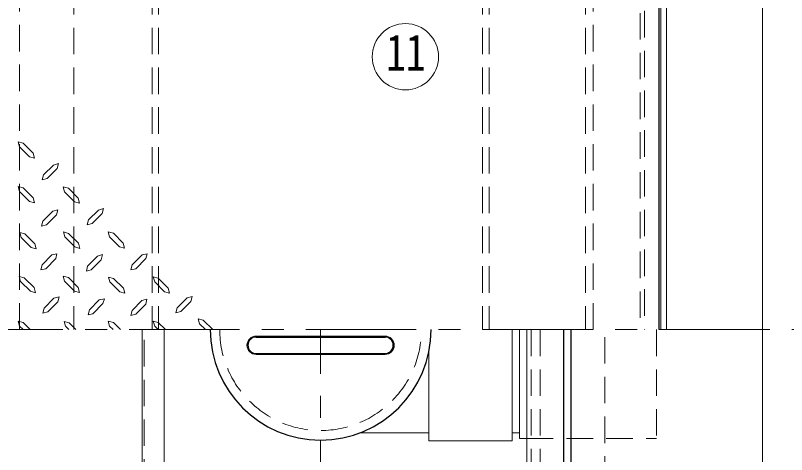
# Model space of a CAD drawing. Units: millimetres at full size, sheet at 1:15; details may follow other scales. Extents: x -3188 to 2887, y -2113 to 2102.
# Drawn here: x -1473 to -949, y 1052 to 1351 of the extents above; entities that cross this region are included whole.
import ezdxf
from ezdxf.enums import TextEntityAlignment as Align

# ---------------------------------------------------------------- set-up
doc = ezdxf.new("R2010")
doc.units = ezdxf.units.MM
doc.header["$LTSCALE"] = 15
doc.linetypes.add('CHAIN1', pattern=[8, 5, -1, 1, -1])
doc.linetypes.add('DASHED1', pattern=[1.8, 1.2, -0.6])
doc.layers.add('0-0_ﾚｲﾔ1', color=4, linetype='Continuous', lineweight=9)
doc.styles.add('ＭＳ ゴシック', font='')
doc.styles.get('ＭＳ ゴシック').set_extended_font_data('MS Gothic')

msp = doc.modelspace()

# ---------------------------------------------------------------- linework, layer by layer
at = {"layer": '0-0_ﾚｲﾔ1'}
for p, q in [((-965.34, 1547.18), (-965.34, 1137.18)), ((-1470.74, 1264.74), (-1467.31, 1263.77)), ((-1469.78, 1261.31), (-1470.74, 1264.74)), ((-1460.56, 1257.12), (-1467.31, 1263.77)), ((-1463.03, 1254.55), (-1469.78, 1261.31)), ((-1460.56, 1257.12), (-1459.6, 1253.69)), ((-1463.03, 1254.55), (-1459.6, 1253.69)), ((-1446.73, 1248.98), (-1453.49, 1242.23)), ((-1444.27, 1246.51), (-1451.02, 1239.76)), ((-1446.73, 1248.98), (-1443.3, 1249.94)), ((-1444.27, 1246.51), (-1443.3, 1249.94)), ((-1470.74, 1234.29), (-1467.31, 1233.44)), ((-1469.89, 1230.97), (-1470.74, 1234.29)), ((-1463.03, 1224.11), (-1469.89, 1230.97)), ((-1460.56, 1226.68), (-1467.31, 1233.44)), ((-1440.09, 1234.19), (-1436.66, 1233.22)), ((-1439.23, 1230.76), (-1440.09, 1234.19)), ((-1432.48, 1224), (-1439.23, 1230.76)), ((-1430.01, 1226.47), (-1436.66, 1233.22)), ((-1460.56, 1226.68), (-1459.7, 1223.25)), ((-1430.01, 1226.47), (-1429.05, 1223.04)), ((-1463.03, 1224.11), (-1459.7, 1223.25)), ((-1432.48, 1224), (-1429.05, 1223.04)), ((-1447.27, 1217.57), (-1454.02, 1210.82)), ((-1444.8, 1215.11), (-1451.56, 1208.35)), ((-1447.27, 1217.57), (-1443.84, 1218.54)), ((-1444.8, 1215.11), (-1443.84, 1218.54)), ((-1416.18, 1218.43), (-1422.94, 1211.68)), ((-1416.18, 1218.43), (-1412.75, 1219.39)), ((-1413.72, 1215.96), (-1412.75, 1219.39)), ((-1469.67, 1203.1), (-1466.24, 1202.14)), ((-1468.81, 1199.67), (-1469.67, 1203.1)), ((-1461.95, 1192.92), (-1468.81, 1199.67)), ((-1459.49, 1195.38), (-1466.24, 1202.14)), ((-1439.98, 1203.53), (-1436.55, 1202.57)), ((-1439.02, 1200.1), (-1439.98, 1203.53)), ((-1432.26, 1193.35), (-1439.02, 1200.1)), ((-1429.8, 1195.81), (-1436.55, 1202.57)), ((-1409.54, 1203.53), (-1406.11, 1202.67)), ((-1408.68, 1200.21), (-1409.54, 1203.53)), ((-1401.82, 1193.46), (-1408.68, 1200.21)), ((-1399.36, 1195.92), (-1406.11, 1202.67)), ((-1459.49, 1195.38), (-1458.63, 1191.95)), ((-1429.8, 1195.81), (-1428.83, 1192.38)), ((-1399.36, 1195.92), (-1398.5, 1192.49)), ((-1461.95, 1192.92), (-1458.63, 1191.95)), ((-1432.26, 1193.35), (-1428.83, 1192.38)), ((-1401.82, 1193.46), (-1398.5, 1192.49)), ((-1447.8, 1187.88), (-1454.45, 1181.13)), ((-1445.23, 1185.42), (-1451.99, 1178.56)), ((-1447.8, 1187.88), (-1444.37, 1188.74)), ((-1445.23, 1185.42), (-1444.37, 1188.74)), ((-1416.83, 1187.13), (-1423.58, 1180.38)), ((-1414.36, 1184.67), (-1421.12, 1177.91)), ((-1416.83, 1187.13), (-1413.4, 1188.1)), ((-1414.36, 1184.67), (-1413.4, 1188.1)), ((-1386.6, 1187.88), (-1393.35, 1181.13)), ((-1384.14, 1185.42), (-1390.89, 1178.56)), ((-1386.6, 1187.88), (-1383.17, 1188.74)), ((-1384.14, 1185.42), (-1383.17, 1188.74)), ((-1455.42, 1177.7), (-1454.45, 1181.13)), ((-1451.99, 1178.56), (-1455.42, 1177.7)), ((-1424.44, 1176.95), (-1423.58, 1180.38)), ((-1394.21, 1177.7), (-1393.35, 1181.13)), ((-1390.89, 1178.56), (-1394.21, 1177.7)), ((-1470.1, 1173.3), (-1466.67, 1172.45)), ((-1469.14, 1169.98), (-1470.1, 1173.3)), ((-1440.09, 1173.52), (-1436.66, 1172.55)), ((-1439.23, 1170.09), (-1440.09, 1173.52)), ((-1421.12, 1177.91), (-1424.44, 1176.95)), ((-1462.38, 1163.23), (-1469.14, 1169.98)), ((-1459.92, 1165.69), (-1466.67, 1172.45)), ((-1432.48, 1163.34), (-1439.23, 1170.09)), ((-1430.01, 1165.91), (-1436.66, 1172.55)), ((-1409.32, 1172.88), (-1405.89, 1172.02)), ((-1408.47, 1169.55), (-1409.32, 1172.88)), ((-1401.61, 1162.8), (-1408.47, 1169.55)), ((-1399.14, 1165.27), (-1405.89, 1172.02)), ((-1378.99, 1172.98), (-1375.56, 1172.13)), ((-1378.03, 1169.66), (-1378.99, 1172.98)), ((-1371.27, 1162.8), (-1378.03, 1169.66)), ((-1368.81, 1165.37), (-1375.56, 1172.13)), ((-1462.38, 1163.23), (-1458.95, 1162.26)), ((-1459.92, 1165.69), (-1458.95, 1162.26)), ((-1432.48, 1163.34), (-1429.05, 1162.48)), ((-1430.01, 1165.91), (-1429.05, 1162.48)), ((-1401.61, 1162.8), (-1398.28, 1161.84)), ((-1399.14, 1165.27), (-1398.28, 1161.84)), ((-1371.27, 1162.8), (-1367.95, 1161.94)), ((-1368.81, 1165.37), (-1367.95, 1161.94)), ((-1446.41, 1158.62), (-1453.16, 1151.87)), ((-1446.41, 1158.62), (-1442.98, 1159.48)), ((-1443.84, 1156.15), (-1442.98, 1159.48)), ((-1415.65, 1157.33), (-1412.22, 1158.19)), ((-1413.18, 1154.87), (-1412.22, 1158.19)), ((-1386.71, 1157.01), (-1383.28, 1157.87)), ((-1384.14, 1154.55), (-1383.28, 1157.87)), ((-1356.05, 1158.83), (-1362.81, 1152.08)), ((-1356.05, 1158.83), (-1352.62, 1159.69)), ((-1353.48, 1156.37), (-1352.62, 1159.69)), ((-1443.84, 1156.15), (-1450.7, 1149.29)), ((-1415.65, 1157.33), (-1422.4, 1150.58)), ((-1413.18, 1154.87), (-1419.94, 1148.01)), ((-1386.71, 1157.01), (-1393.35, 1150.26)), ((-1353.48, 1156.37), (-1360.34, 1149.51)), ((-1454.02, 1148.44), (-1453.16, 1151.87)), ((-1450.7, 1149.29), (-1454.02, 1148.44)), ((-1470.74, 1142.97), (-1467.31, 1142.01)), ((-1469.78, 1139.54), (-1470.74, 1142.97)), ((-1462.49, 1137.18), (-1467.31, 1142.01)), ((-1439.44, 1142.76), (-1436.01, 1141.9)), ((-1438.59, 1139.43), (-1439.44, 1142.76)), ((-1431.48, 1137.18), (-1436.01, 1141.9)), ((-1409.54, 1142.97), (-1406.11, 1142.01)), ((-1408.68, 1139.54), (-1409.54, 1142.97)), ((-1401.29, 1137.18), (-1406.11, 1142.01)), ((-1378.99, 1142.86), (-1375.56, 1142.01)), ((-1378.03, 1139.54), (-1378.99, 1142.86)), ((-1370.74, 1137.18), (-1375.56, 1142.01)), ((-1348.44, 1144.47), (-1345.01, 1143.51)), ((-1347.48, 1141.04), (-1348.44, 1144.47)), ((-1338.53, 1137.18), (-1345.01, 1143.51)), ((-1467.42, 1137.18), (-1469.78, 1139.54)), ((-1436.34, 1137.18), (-1438.59, 1139.43)), ((-1406.32, 1137.18), (-1408.68, 1139.54)), ((-1375.67, 1137.18), (-1378.03, 1139.54)), ((-1343.62, 1137.18), (-1347.48, 1141.04)), ((-1135.34, 1137.18), (-1135.34, 1061.68)), ((-1130.34, 1137.18), (-1130.34, 1063.18)), ((-1309.09, 1132.81), (-1221.59, 1132.81)), ((-1191.84, 1122.26), (-1191.84, 1061.68)), ((-1309.09, 1120.31), (-1221.59, 1120.31)), ((-1238.68, 1067.08), (-1191.84, 1067.08)), ((-1135.34, 1067.08), (-1130.34, 1067.08)), ((-1130.34, 1063.18), (-1125.34, 1063.18)), ((-1135.34, 1061.68), (-1191.84, 1061.68))]:
    msp.add_line(p, q, dxfattribs=at)
at = {"layer": '0-0_ﾚｲﾔ1', "color": 7, "lineweight": 18}
for p, q in [((-1030.34, 1532.18), (-1030.34, 1137.18)), ((-1034.34, 1528.18), (-1034.34, 1137.18)), ((-1386.59, 842.18), (-1386.59, 1137.18)), ((-1371.59, 847.18), (-1371.59, 1137.18)), ((-1125.34, 1137.18), (-1125.34, 837.18)), ((-965.34, 1137.18), (-965.34, 727.18))]:
    msp.add_line(p, q, dxfattribs=at)
at = {"layer": '0-0_ﾚｲﾔ1', "color": 5, "lineweight": 25}
for p, q in [((-1035.34, 1137.18), (-1035.34, 1527.18)), ((-1100.34, 1137.18), (-1100.34, 812.18)), ((-1095.34, 1137.18), (-1095.34, 807.18)), ((-1309.09, 1132.18), (-1221.59, 1132.18)), ((-1309.09, 1120.93), (-1221.59, 1120.93))]:
    msp.add_line(p, q, dxfattribs=at)
at = {"layer": '0-0_ﾚｲﾔ1', "linetype": 'DASHED1'}
for p, q in [((-1469.84, 1137.18), (-1469.84, 1514.18)), ((-1048.34, 1514.18), (-1048.34, 1137.18)), ((-1080.34, 1137.18), (-1080.34, 1482.18)), ((-1385.09, 842.18), (-1385.09, 1137.18)), ((-1122.34, 1137.18), (-1122.34, 834.18)), ((-1116.34, 1137.18), (-1116.34, 828.18)), ((-1072.34, 790.18), (-1072.34, 1137.18)), ((-1037.34, 1137.18), (-1037.34, 1063.18)), ((-1125.34, 1063.18), (-1037.34, 1063.18))]:
    msp.add_line(p, q, dxfattribs=at)
at = {"layer": '0-0_ﾚｲﾔ1', "color": 7, "linetype": 'DASHED1', "lineweight": 18}
for p, q in [((-1045.34, 1515.58), (-1045.34, 1137.18)), ((-1432.84, 1477.18), (-1432.84, 1137.18)), ((-1379.84, 1477.18), (-1379.84, 1137.18)), ((-1375.34, 1477.18), (-1375.34, 1137.18)), ((-1155.34, 1477.18), (-1155.34, 1137.18)), ((-1150.84, 1477.18), (-1150.84, 1137.18)), ((-1085.34, 1477.18), (-1085.34, 1137.18))]:
    msp.add_line(p, q, dxfattribs=at)
at = {"layer": '0-0_ﾚｲﾔ1', "linetype": 'CHAIN1'}
for p, q in [((-2835.34, 1137.18), (-565.34, 1137.18)), ((-1265.34, 987.18), (-1265.34, 1137.18))]:
    msp.add_line(p, q, dxfattribs=at)
at = {"layer": '0-0_ﾚｲﾔ1'}
for points in [[(-1451.02, 1239.76), (-1454.45, 1238.9), (-1453.49, 1242.23)], [(-1413.72, 1215.96), (-1420.47, 1209.21), (-1423.79, 1208.25), (-1422.94, 1211.68)], [(-1451.56, 1208.35), (-1454.99, 1207.5), (-1454.02, 1210.82)], [(-1384.14, 1154.55), (-1390.89, 1147.69), (-1394.32, 1146.83), (-1393.35, 1150.26)], [(-1419.94, 1148.01), (-1423.26, 1147.15), (-1422.4, 1150.58)], [(-1360.34, 1149.51), (-1363.66, 1148.65), (-1362.81, 1152.08)]]:
    msp.add_lwpolyline(points, dxfattribs=at)
at = {"layer": '0-0_ﾚｲﾔ1', "color": 7, "lineweight": 18}
msp.add_circle((-1207.76, 1322.48), 22.5, dxfattribs=at)
at = {"layer": '0-0_ﾚｲﾔ1', "color": 5, "lineweight": 25}
for centre, radius, start, end in [((-1265.34, 1137.18), 75, 180, 0), ((-1309.09, 1126.56), 5.62, 90, 270), ((-1221.59, 1126.56), 5.62, 270, 90)]:
    msp.add_arc(centre, radius, start, end, dxfattribs=at)
at = {"layer": '0-0_ﾚｲﾔ1', "color": 7, "linetype": 'DASHED1', "lineweight": 18}
msp.add_arc((-1265.34, 1137.18), 68.5, 180, 0, dxfattribs=at)
at = {"layer": '0-0_ﾚｲﾔ1'}
for centre, start, end in [((-1309.09, 1126.56), 90, 270), ((-1221.59, 1126.56), 270, 90)]:
    msp.add_arc(centre, 6.25, start, end, dxfattribs=at)

# ---------------------------------------------------------------- texts
at = {"layer": '0-0_ﾚｲﾔ1', "color": 7, "style": 'ＭＳ ゴシック', "width": 0.8}
msp.add_text('11', height=24.74, dxfattribs=at).set_placement((-1220.88, 1305.6), align=Align.BOTTOM_LEFT)

doc.saveas('drawing.dxf')
